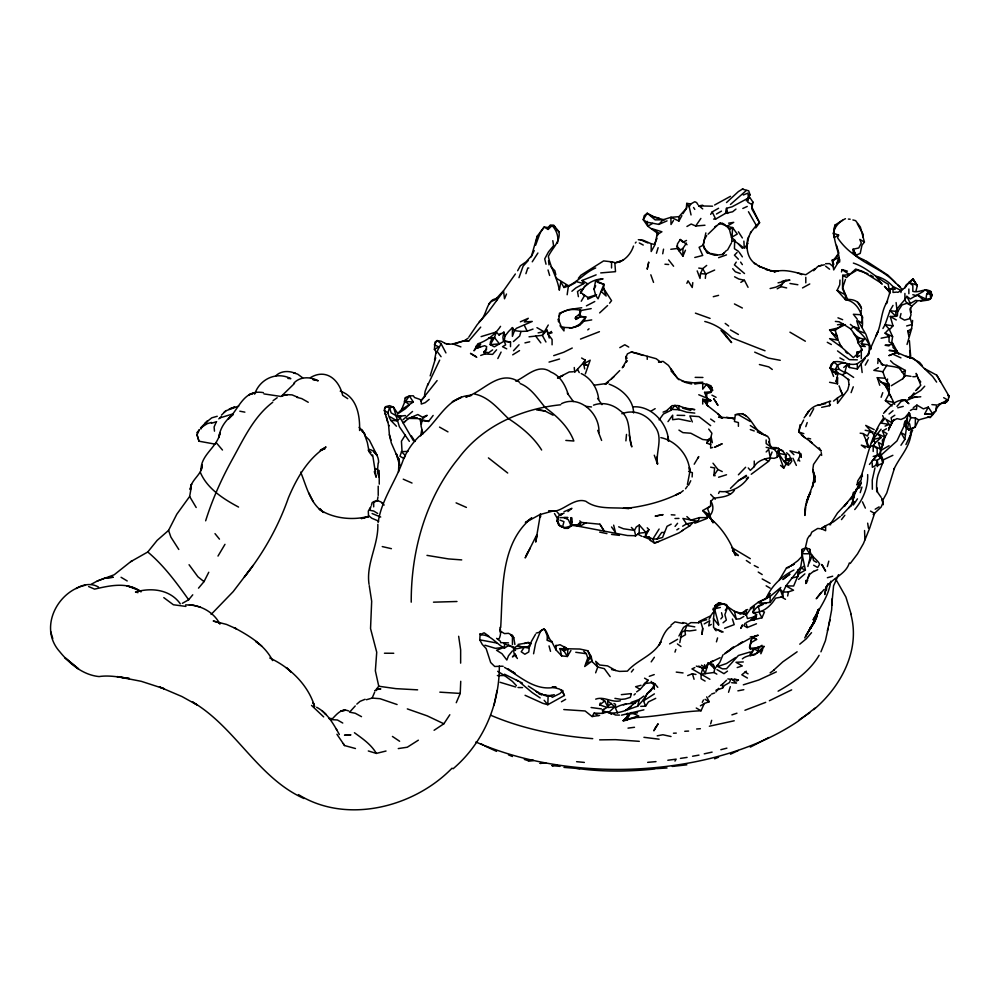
<?xml version="1.0" encoding="UTF-8"?>
<svg xmlns="http://www.w3.org/2000/svg" width="999" height="999" viewBox="0 0 999 999"><rect width="100%" height="100%" fill="white"/><g stroke="black" fill="none" stroke-linecap="round" stroke-linejoin="round"><path stroke-width="1.5" d="M373.688 506.868L373.688 502.335L377.647 500.586M460.639 663.136L460.651 649.912L458.666 636.288M468.831 337.075L477.172 324.7L488.648 311.438L496.578 300.637L496.578 298.301L503.896 290.259L515.372 273.988M517.644 270.729L520.367 265.809L526.061 261.85L531.543 255.869L537.175 236.226L544.155 227.048L548.114 229.445L548.114 227.56L550.087 225.374L553.921 225.462L558.953 231.718C560.751 241.758 552.022 248.189 548.364 256.418C550.561 267.844 557.517 278.296 559.328 290.222L560.776 281.905L563.973 287.487C576.348 284.103 583.94 272.727 595.691 267.969M581.755 307.742L569.018 309.553L559.49 313.199L558.591 321.84L558.266 319.081L561.226 326.536L563.973 327.435L563.973 330.919L560.014 325.749M611.55 267.969L611.55 261.825L603.621 260.914L580.906 275.212L578.371 278.321M627.397 713.261L627.397 718.343L629.632 714.472M659.115 419.867L663.373 414.036L671.016 410.277L671.016 406.705L672.04 405.644L678.059 405.557L686.862 408.741M651.598 228.571L661.9 231.78L658.353 233.841L647.764 226.211L643.244 219.668L644.255 215.659L647.227 213.237L655.157 219.867L663.086 219.768L670.891 217.307L678.945 221.041L678.945 216.671L686.613 208.067L686.862 203.396L690.833 203.921L694.792 201.736L696.628 202.585L698.039 204.795M678.945 636.013L683.528 627.422L690.833 622.627L698.763 622.777L698.763 621.665L710.651 615.859L713.099 612.449M702.722 404.046L702.722 399.238L710.851 400.587L704.045 401.236L702.722 399.238M712.724 447.44L710.651 448.076L710.651 438.361L711.9 433.241L708.691 429.071M715.946 690.284L722.552 688.086L722.552 684.128L726.51 680.282M762.899 434.403C752.534 429.383 749.799 409.228 735.339 414.722L734.44 421.491L738.398 422.565L738.398 426.323M766.158 439.972L766.158 443.568L772.764 448.201M747.677 609.527L746.328 609.939L746.328 614.885L747.464 618.568L753.084 617.232L756.88 614.847L752.871 612.524C756.48 605.744 762.949 602.759 770.117 602.422L770.117 596.428L780.818 587.462M805.793 282.842L805.793 277.322M821.653 407.33L829.582 405.669L829.582 401.423L830.669 401.099M843.743 367.445L846.952 364.722L849.412 367.495L857.329 368.968L857.329 363.686L862.587 360.015L868.406 354.22L867.219 355.856L878.046 331.293L876.123 335.789C881.867 324.85 880.481 311.775 887.512 301.174L886.413 303.571L889.909 292.407L889.647 288.661L895.104 289.398C890.858 283.192 884.39 278.571 877.159 276.498M869.23 353.908L869.23 344.917C865.334 336.288 857.517 330.169 850.374 324.388M893.019 305.407L889.959 310.677L885.089 324.675L889.048 328.958L885.089 333.104L889.048 336.601L889.048 341.783L893.019 344.455L893.019 347.527L896.977 351.173L896.977 352.422L904.907 355.906L912.836 357.954L916.795 361.276L932.654 376.486L936.625 382.105M893.019 289.86L893.019 292.445L896.977 292.083M908.865 293.706L908.865 289.036M398.514 472.028L399.088 458.628M506.718 348.838L502.497 346.703L505.656 344.88L504.233 341.134L504.97 336.126L508.479 331.606L512.437 327.597L512.4 336.363L514.497 330.619L516.396 328.309L532.255 321.441L524.325 321.99L528.296 318.281L520.367 321.803M510.501 346.665L510.526 342.07L504.233 341.134L510.526 342.07M500.337 629.22L500.549 631.181L504.507 633.616L508.479 633.304L512.437 635.439L513.773 637.737L514.91 644.517M540.471 514.21L540.447 517.057L540.359 514.048M579.832 520.841L580.881 522.377L579.832 525.674L571.903 525.012L627.459 535.539L635.701 535.726L634.415 530.407L636.326 526.935L639.298 525.024L639.185 533.166L635.327 536.026M862.274 326.673C863.948 315.422 857.604 301.448 845.441 299.663L837.125 290.384L839.759 284.74L839.972 280.032M832.092 605.019L832.217 598.826L831.655 609.852L828.72 625.274M830.743 581.193C829.083 595.304 820.004 607.679 813.111 619.842L817.694 612.412L815.534 616.67L817.369 611.625M837.512 383.828L837.612 377.535L836.138 381.368L837.512 383.828L829.582 382.305M379.258 484.128L379.158 470.504M411.226 602.172C410.989 550.811 425.736 498.026 458.753 457.992C482.667 425.924 521.628 408.716 560.626 404.782M685.451 250.225L682.904 256.206L677.334 248.489L677.422 243.956L680.381 239.423L687.025 244.743M724.225 604.358L734.44 611.313L738.398 613.099L742.369 612.737L746.328 614.885L750.299 609.278L754.257 606.443L752.871 612.524C762.786 613.324 770.753 606.031 775.561 598.164L782.866 596.815L783.079 592.12L785.976 585.889L793.643 586.013L798.713 573.926L805.419 570.067L801.947 553.758L802.11 549.413L805.793 547.689L809.739 549.263L809.902 558.478L807.891 566.47M900.948 292.545L900.986 290.584L904.432 288.049L906.405 284.603L909.053 283.092M802.11 549.413L802.11 558.553L800.723 566.908L785.976 585.889L793.518 590.222L788.448 591.87L783.079 592.12L780.132 589.235L770.117 602.422M378.221 495.454L378.209 486.188M900.948 445.267L904.832 439.423L906.243 429.458L905.456 425.324L906.393 422.502M907.367 419.655L907.417 417.944M500.686 627.609C502.947 590.684 499.862 543.743 531.755 517.894L525.374 522.539L539.897 514.585L552.559 511.138M554.245 694.692L548.114 696.166L547.814 704.707L542.857 703.346L525.074 695.304M653.608 687.974L653.783 683.491M456.256 702.709L460.227 693.431L460.739 681.306M595.691 280.731L603.121 284.028L597.926 282.455L595.691 280.731L603.071 278.846C593.768 279.096 584.989 284.041 580.694 292.407L587.824 297.515L587.762 299.2L595.691 295.417L598.064 298.851L604.045 283.991L603.621 288.399L606.131 296.029L601.223 291.521L603.621 288.399L611.55 300.662L609.577 303.197M508.479 644.954L515.084 648.026L508.479 645.591L504.507 648.051C496.241 644.13 490.934 634.402 480.719 634.889L480.132 633.865L479.782 639.847L482.217 644.355L486.138 648.576L490.671 662.512L494.705 666.483L500.549 666.258A35.502 20.504 60 0 1 503.159 666.296M832.192 600.387L833.566 585.876L838.536 574.675M540.409 514.285L535.689 542.07L537.137 535.277M748.938 195.267L747.764 202.173L751.835 204.533L751.972 209.178L759.565 222.715L755.756 227.947M761.088 649.313L760.863 653.758L762.674 649.675L761.088 649.313C757.304 655.943 747.652 654.145 742.369 658.865M853.371 496.603L853.608 492.157L852.684 496.216L855.931 490.546L850.698 499.637M570.941 521.653L571.166 517.632L571.903 517.957L570.916 524.388M499.325 666.071C499.525 705.157 482.929 743.343 453.059 768.793M867.681 474.6C868.156 487.524 862.911 499.737 854.732 509.552M686.713 203.546L686.388 208.491L682.904 213.711M500.549 326.348C495.167 334.465 487.025 340.771 477.784 343.843L474.001 350.811L476.198 348.151L476.361 345.766M579.907 309.727L579.507 315.609L581.118 310.464L591.196 308.616M750.961 641.945L752.085 636.488M897.352 315.996L897.676 311.613L902.022 304.97L906.967 303.246L910.339 303.496L915.708 300.399C920.991 301.798 925.549 298.689 930.668 298.614L932.092 295.517L930.981 291.583C925.099 287.4 919.155 293.256 912.836 291.371L912.836 285.439L908.865 282.442L904.907 287.937M864.922 539.897L864.56 530.531M724.425 252.784L722.552 254.47L714.622 255.294L706.693 252.447L703.259 245.142L705.856 232.904M610.164 676.623L604.32 668.668L597.752 667.07L592.17 661.65L587.762 650.736L579.832 649.038L560.014 648.626L561.638 655.881L567.345 656.48L570.928 650.511M911.113 281.219L913.074 279.021L917.257 285.764L915.983 291.084M374.625 468.469L377.572 469.368L378.846 476.66L377.572 469.368L378.184 462.974M533.578 653.771L535.564 643.468L540.184 632.005C546.878 623.014 547.165 639.335 552.085 641.533M625.898 440.871L626.51 434.415M877.771 363.499L878.221 358.653L882.766 365.184L881.118 363.948C887.624 366.77 894.617 365.634 900.948 368.956M706.693 265.434L702.722 268.656L700.499 273.589L700.037 278.434L697.19 270.916M805.718 507.117L804.907 515.434C803.77 501.723 812.474 490.459 814.809 477.485M927.484 417.195L930.356 417.457L933.016 414.41L928.271 407.093L923.413 408.866L916.907 405.107L916.483 409.44L912.836 409.091L910.351 410.477M705.331 278.384L705.756 274.051L702.722 268.656L698.763 268.069M715.159 475.686L713.873 475.574L714.622 467.969L710.651 467.182M602.784 710.501L602.484 713.386L594.093 713.124L592.095 716.545L585.127 710.976L563.786 709.565M907.03 344.48L911.612 328.821L912.062 324.488L909.989 317.432M930.356 417.457L928.695 417.095L918.705 419.892L915.209 427.023L908.865 429.945L905.231 425.836L908.016 414.697L909.689 413.736L908.865 412.362M692.782 282.617L692.245 287.5L688.011 280.794L686.862 283.341M702.722 628.383L702.06 634.315L702.722 628.383L700.686 621.378L706.693 619.705M892.02 405.994L885.376 400.636L889.048 393.818L889.272 384.578L885.089 378.246L882.866 371.728L887.037 364.985M377.834 524.388C378.521 544.992 365.909 563.723 369.043 584.353M912.05 325.399L912.611 320.492M728.608 223.164L733.728 222.352L726.797 226.361L729.432 229.42L731.455 237.4L734.69 240.11L731.705 241.833L732.629 227.572L726.797 226.361L723.463 223.701M595.691 295.417L594.043 289.273L595.641 280.669M679.819 642.582L681.793 632.292L684.852 630.519L689.66 630.956L695.978 630.032M813.486 483.004L812.512 486.75L814.447 475.661M571.166 517.632L572.027 521.715L571.166 525.936L565.809 527.422L562.487 527.222L559.028 524.637L557.03 521.203L557.442 518.006L559.665 514.71L563.973 513.249M721.753 632.105L713.586 627.659L713.498 618.556L714.535 608.803L716.233 605.107L714.622 605.981L718.581 602.909L723.151 603.833M862.974 237L863.298 234.528L857.329 223.751M887.162 381.843L887.549 379.008M904.907 373.788L905.369 370.454L893.443 363.599L890.509 360.714M671.178 524.163L667.045 526.311L662.562 537.499L657.105 538.923L652.797 539.16L648.688 536.95L645.279 536.675L645.878 532.442L648.938 529.632L647.227 527.797M825.811 587.125L824.749 594.517L825.723 590.496M567.157 294.742L568.456 285.739L556.93 278.659L556.043 277.185M689.809 471.978L689.447 467.582L689.809 471.978L687.437 484.403M920.766 301.111L928.695 300.012L930.668 298.614L930.206 293.768L930.981 291.583L928.695 291.458L926.685 294.056L925.961 299.051L917.282 294.905L910.289 298.951L906.867 296.341C903.883 302.035 898.251 305.682 895.766 311.913L896.016 316.346L890.246 316.483L893.019 325.824L889.46 329.757L892.606 336.626L891.82 341.658L898.825 354.395M861.962 322.265L862.686 317.27L860.639 313.886L861.3 310.165M557.38 243.319C559.028 236.975 556.518 230.182 552.085 225.549L550.087 225.374M805.706 583.528L806.118 580.706M750.499 642.969L756.58 639.46L751.997 637.524L750.299 644.243L750.299 648.938L754.257 648.9L758.229 646.927L764.035 646.44L762.187 649.138M834.34 229.27L835.014 225.075L842.532 220.267M748.788 236.551L746.328 248.339M713.611 219.068L715.659 219.056L725.499 213.374L726.31 208.329L732.03 206.818L748.451 197.989L750.012 194.643L748.713 190.809L742.369 189.148L738.398 191.571L726.51 202.547M928.271 407.093L924.624 414.148L933.016 414.41L935.576 411.313L936.625 404.995L931.905 404.62M420.704 435.851L421.69 429.982L423.002 433.803L421.004 425.799L422.077 420.591L419.692 419.093M778.646 451.935L779.445 449.35L782.479 450.561L785.976 455.307L785.976 459.065L790.034 460.039L787.799 463.324L783.815 461.026L779.045 454.345M377.26 501.023L377.984 496.853M705.094 681.068L701.111 678.771L701.048 674.163L714.01 672.489L714.622 668.955L713.211 664.497L708.316 662.749L705.381 667.507L702.722 667.931L696.315 666.121M708.241 406.443L705.918 403.209L706.43 400.237M859.59 355.681L857.204 357.068L857.704 354.195M662.724 253.783L663.548 249.151M91.309 584.24L97.19 581.068L114.173 574.775L130.757 561.625L147.765 551.997L157.143 540.372L168.556 530.407L176.798 514.223L189.635 496.503L191.009 488.761M536.426 240.372L537.175 236.226M561.638 655.881L556.043 649.937L552.085 642.257L547.377 640.371L548.139 636.201M445.042 343.319L441.083 341.208L437.112 340.584L435.052 342.058L434.403 349.4L436.138 351.848L434.553 360.077M494.006 705.431L497.052 690.434M787.662 596.003L788.448 591.87M828.109 628.508L825.424 640.684L820.928 651.823M862.137 473.226C868.006 454.458 871.815 434.028 883.665 417.957L882.666 415.596M857.005 484.965L857.791 480.844L862.062 474.163M853.371 263.087C866.695 267.295 876.198 277.859 888.236 284.216L889.709 293.281L889.647 288.661M496.266 331.993L499.038 334.965L503.896 332.155L502.909 337.312L503.496 341.546L494.33 346.84L490.234 344.63L490.447 342.008L492.032 339.011L494.505 337.587L496.266 331.993L481.118 336.613M750.749 198.801L752.934 202.11L751.935 207.268L759.565 222.715L756.268 225.387L750.299 233.054M575.274 326.885L579.832 324.051L585.801 316.92L581.018 316.471L579.832 313.898L575.861 316.895L575.861 319.38L579.832 316.658L585.801 316.92C583.816 324.275 576.46 327.46 569.467 328.122M430.182 375.874L435.701 357.804M817.856 609.939L816.395 617.157L812.836 624.263L815.047 620.966L805.793 635.951L815.047 620.966L809.764 628.259M378.146 522.514C381.406 499.338 396.478 480.382 403.696 458.504C407.542 450.237 412.525 442.769 419.118 436.451C437.387 423.851 446.253 395.854 471.64 395.304L465.759 397.003C483.504 391.958 499.25 368.431 519.567 382.28M872.189 462.849L872.352 467.332L876.148 465.134L877.159 460.402L881.118 457.505L883.466 460.914L878.271 474.363A50.937 29.408 60 0 0 876.585 487.112L876.747 491.783M805.581 546.828L807.467 538.761L809.627 535.427M837.087 262.899L838.573 257.954L832.242 260.102L833.703 269.917L837.512 263.474L837.087 262.899L839.697 261.888C838.91 249.438 831.118 237.475 835.014 225.075M202.273 465.109L201.099 470.517C200.262 454.695 217.595 447.365 220.042 432.754L218.831 437.599C219.905 428.072 225.762 419.817 233.354 414.26L228.321 419.093C239.46 408.204 243.744 389.048 263.424 392.644M713.211 664.497L714.372 668.406L708.316 662.749L705.107 673.751L702.722 668.381L698.763 666.071M713.636 612.762L714.535 608.803L718.581 605.307L723.401 603.683L726.51 604.645L727.434 605.931M723.001 654.795L719.904 662.162L714.622 668.955M909.552 357.742L910.439 353.796L909.402 340.659M836.138 381.368L837.974 373.276L835.826 373.976L830.381 367.969L833.553 376.411M817.981 610.451L816.395 617.157L812.836 624.263L815.122 619.392M886.538 428.771L882.442 430.994L887.025 433.641L884.914 437.2L881.805 448.139M600.299 702.971L599.65 704.894L607.092 707.454L602.247 710.252C614.048 716.97 626.361 709.74 637.674 706.243L639.298 699.45L643.831 696.066M404.233 402.085L405.394 397.577L409.365 395.929L413.324 395.779L414.51 397.502L419.443 399.225L421.253 400.512L421.253 404.058L425.224 402.647L429.183 399.4M813.536 482.767L814.834 477.41M900.986 313.524L900.012 317.545L904.52 320.142L909.802 318.619L911.013 314.735L910.064 309.603L911.85 306.056L916.795 301.735M603.471 709.377L602.484 713.386L607.579 711.9L611.663 714.11L607.579 711.575M924.5 368.569L936.762 375.212L949.05 396.203L948.076 400.212C945.953 404.62 941.133 402.147 937.949 404.682M518.981 277.672L523.126 266.121L528.296 260.489M827.397 630.619L830.032 619.942M190.322 488.998C191.059 479.433 201.91 474.912 202.185 465.184M580.694 292.407L580.481 293.269L584.552 286.463L587.762 283.866L582.117 280.482L596.141 274.85M706.693 398.751L706.73 393.581L704.57 392.382L706.855 398.089L710.651 400.237M658.353 233.841L657.542 232.48L654.832 245.017L651.186 251.523L651.186 243.731L643.256 240.284L638.336 239.698M817.831 612.1L818.556 609.402L816.208 618.768L807.517 632.941M560.014 526.023L562.474 527.222L563.973 521.628L560.014 520.129M849.125 384.615L847.676 390.022L837.512 403.384L837.512 397.927L842.844 394.393M903.908 425.075L904.969 421.103M805.856 505.731L809.577 494.205L806.53 501.598L809.577 494.205M827.347 566.558L828.795 561.151M215.409 444.193L198.988 441.208L197.04 434.84L199.488 429.57L196.766 432.892M874.974 467.882L872.252 480.032L872.339 489.235M371.428 505.219L372.152 502.584C376.136 499.537 381.68 500.836 384.116 505.069M854.058 496.203L851.648 504.757L841.483 515.534M639.298 353.821L631.368 351.985L627.397 353.858L625.686 357.979L626.348 360.951L622.29 367.769L624.2 365.821M857.329 363.686C849.15 366.558 841.57 359.827 833.553 362.025L830.981 364.66L830.144 368.107L835.314 369.692L838.96 369.268L844.717 372.59L846.952 364.722M547.814 228.634L548.114 227.56L544.155 227.048L540.184 232.779L535.651 245.167M533.016 329.083L527.185 331.168L520.991 331.443L519.692 336.001L513.424 341.533M716.445 641.845L717.569 637.924M841.483 271.94L842.145 269.63L847.402 271.166M757.03 652.934L759.377 647.002L754.257 649.05L752.235 651.123L750.299 655.619L754.72 654.795L757.904 652.06M585.339 373.901L590.172 360.177L584.527 363.424L583.791 362.949L585.352 360.177L581.618 358.017M710.651 723.863L711.675 720.316M852.734 500.811L856.268 489.123M701.048 674.163L702.722 668.381L705.881 667.794M910.351 433.366L911.513 429.47M366.408 699.737L372.14 698.076L374.65 692.207M656.443 253.247L658.129 247.69M585.352 360.177L582.904 363.336L583.791 364.46L587.762 365.534L583.453 364.048L583.791 362.949M909.889 358.341L910.688 355.744L909.639 350.562M692.132 476.96L692.369 472.689L688.586 471.428M860.226 492.644L861.95 487.062M396.466 426.236L390.771 420.367L389.048 416.783L387.899 412.874L389.548 407.58L393.506 407.167L397.465 413.099M815.646 617.969L818.855 609.427L816.495 616.083M759.964 266.721L758.229 265.896L769.53 270.354L759.964 266.721L754.257 263.074L756.018 264.423C747.052 258.379 746.078 248.177 747.689 238.749L751.285 231.668M728.546 692.27L730.306 686.675M800.137 424.662L798.788 431.993L804.894 437.612M205.657 520.804C212.4 499.238 221.691 478.496 232.655 458.766C243.781 438.661 253.908 416.483 272.715 402.297M370.966 506.481L369.717 510.264L373.688 511.026L377.647 513.436M563.973 528.309L567.932 528.359L570.716 525.674L572.027 521.715M674.974 652.122L675.848 649.45M730.481 679.782L729.582 682.517L724.287 685.564L722.552 688.086M861.3 482.005L859.789 486.575L857.329 488.536L859.977 487.637M808.004 577.722L809.402 573.488M525.911 273.676L527.797 268.007L528.796 268.019M559.14 316.446L560.014 313.823C565.821 309.128 574.1 308.641 581.118 310.464M631.368 694.118L630.269 697.389L625.112 698.988L621.103 699.362L614.922 698.363M738.398 251.286L734.44 248.726L734.69 240.11M817.482 613.461L818.855 609.427M387.724 422.127L384.315 410.364L385.577 406.693L389.548 405.631L393.506 407.167L399.388 426.76L409.365 441.371M805.793 426.635L807.204 422.552M818.943 609.477L816.458 615.671M712.836 609.777L713.436 608.079M881.118 397.265L882.741 392.669M849.337 562.937C846.078 574.025 833.241 577.684 826.822 586.563L826.373 590.009L826.136 587.1M706.281 668.493L707.704 664.51M633.516 246.079C630.856 254.158 624.363 261.688 615.509 262.762L611.55 261.825M743.805 616.445L739.909 618.781L736.263 619.143L727.597 607.092L724.874 614.672L726.335 620.092L723.064 622.789M501.098 352.085L497.839 358.541M811.076 627.822L815.958 616.907M595.641 672.814L597.752 667.07L595.691 661.301L599.65 664.997L607.579 665.896L615.646 670.479M710.651 387.5L710.651 385.726L707.155 384.178M851.098 392.632L853.258 386.8M710.651 444.505L706.693 443.144L707.866 440.059L711.226 437.425L712.374 442.669M750.861 643.418L749.437 647.165L750.299 648.938M798.713 573.926L800.961 568.056L804.357 566.096M879.657 453.958L881.118 450.137M428.022 383.778L425.137 391.271L424.525 395.492L425.287 395.941L420.754 400.949M682.654 526.211L686.55 523.888L698.064 521.378L699.512 517.632L707.417 517.619C713.224 514.06 714.585 506.368 710.651 500.949L710.651 505.981L707.529 508.528L710.077 515.247L706.693 515.247L702.722 510.564L710.651 505.981M785.976 455.307L785.214 457.255L785.976 459.065L791.395 458.404M888.473 430.557L890.796 424.637L894.18 419.455M772.077 451.985L770.117 456.955L768.693 449.363L766.158 451.948M813.198 624.475L815.396 618.881M935.576 411.313C937.012 405.394 942.581 401.935 948.076 400.212L943.668 397.677M496.578 298.301L492.619 299.837C485.576 305.507 486.513 316.183 479.195 321.765M797.864 460.864L800.911 453.646L789.972 450.811L793.905 454.657M690.746 480.744L688.548 485.214M836.937 256.88L837.986 254.258L832.604 261.401M439.672 360.09L427.647 385.339M529.92 644.018L528.296 648.026L517.357 645.928L513.474 648.264L513.998 653.146L517.382 658.541M905.943 444.555L911.038 433.766C909.602 447.752 899.287 457.367 893.793 469.58L894.392 468.344L886.775 492.994L882.704 500.374M833.241 233.217L838.611 235.052L837.512 237.725C844.192 247.602 853.371 255.694 864.535 260.127M809.277 562.699L812.312 555.294L813.561 560.589L816.495 562.287M401.598 409.54L404.071 403.534L409.365 395.929L413.324 402.023L401.598 409.54L398.589 412.562M856.543 489.273L855.007 492.969L858.978 486.101L857.329 487.574L860.314 484.59M506.505 294.031L504.507 298.788L503.558 291.159L496.578 300.637M777.21 288.811L780.981 286.626L782.017 284.178L785.976 280.332L789.947 280.12L778.046 282.842M909.527 437.475L912.636 430.107M810.226 535.789L811.787 532.105L817.694 528.459L821.653 528.871L825.624 530.706L825.624 525.799L833.553 521.79L840.309 516.52M657.055 238.299L654.42 244.405L651.186 243.731M750.786 620.479L761.962 617.782L764.46 612.025L762.187 611.301M881.842 498.476L883.191 502.272L881.118 507.08L873.188 514.547M914.048 392.907L910.813 397.015M534.215 250.574L531.181 256.893M557.03 521.203L558.229 518.469M851.036 505.931L853.208 501.086M807.155 579.782L809.764 574.325L813.723 571.178M671.016 410.277L674.974 405.219L678.945 409.74L686.862 412.212L694.792 413.099M634.565 717.607C656.805 716.758 678.746 711.7 701.023 710.764L704.283 703.496L709.178 701.748L706.693 696.865M751.835 204.533L752.934 202.11M807.741 580.119L806.305 583.279L806.093 580.357M664.572 219.942L655.069 217.42L647.227 213.237L643.244 219.668L646.865 222.153L647.227 221.366M530.232 548.076L525.174 557.917L536.688 535.014M742.407 624.8L740.721 628.396L742.369 625.836M594.043 289.273L595.691 285.776M825.624 588.623L827.996 583.578M654.17 685.239L650.786 690.921L647.227 693.518L643.256 699.987L643.856 700.649L647.227 693.518L653.034 687.637M864.422 242.058L861.95 245.217L860.239 253.371L855.743 255.357L853.071 249.238L858.765 247.952L861.3 243.082L859.802 239.385L864.422 242.058L860.364 227.06L855.606 220.654L852.884 219.942M754.257 619.892L756.443 616.645L754.257 619.892L751.485 619.517M903.945 426.211L896.977 440.934L881.118 455.107M476.198 348.151L484.69 345.704L486.713 346.665L484.69 353.983L480.719 355.457M830.918 523.301L837.512 512.999L847.452 502.335L844.217 506.468L854.794 492.844L852.06 497.377M779.108 580.382L786.525 567.869L793.818 564.31M581.243 301.236L584.527 295.604M718.581 493.419L719.555 491.458C730.906 493.056 742.357 486.638 748.501 477.26L746.328 478.933M809.764 416.096L813.723 408.728M702.297 702.347L703.483 699.987M745.129 623.176L743.893 625.661L747.165 627.547L756.468 623.763M866.608 441.358L868.518 437.5M810.838 491.883L807.879 497.802L809.977 493.868M384.428 408.966L385.577 406.693L389.548 407.58L391.133 412.837L400.374 418.169L413.324 440.596M198.514 588.149L204.021 581.618L208.766 572.252M682.904 256.206L682.904 248.426L686.45 243.069M526.386 555.019L528.196 551.485M645.279 536.675L648.938 529.632M803.658 420.017L800.236 426.573L798.788 431.993L803.833 433.653M949.05 396.203L948.513 397.227L948.825 395.716L947.701 395.417M888.798 428.434L890.796 424.637L889.622 425.974M766.533 597.527C771.89 585.339 782.254 576.086 793.905 570.017M891.757 288.886L893.019 286.538L901.185 290.472M727.547 250.012L731.355 243.057M678.945 221.041L681.892 215.659M905.718 425.174L907.229 422.415L906.243 420.304L908.366 423.651L907.604 428.671L910.589 428.933L915.209 427.023L915.434 417.994L910.813 417.657L908.016 414.697M691.046 214.96L689.21 206.855L690.833 203.921M865.259 365.147L868.156 359.89M780.556 465.397L783.74 468.144L785.976 464.16L789.947 463.898L791.82 461.063L789.947 456.755M813.723 622.252L804.707 637.874M845.441 279.495L842.681 287.625L845.604 295.092L842.519 288.923L842.719 275.299L849.45 274.613L856.18 270.679M537.912 253.009L532.255 261.8M882.929 328.484L885.089 324.675L893.019 325.824M753.733 649.65L750.299 655.619L750.299 651.922L738.398 655.494L726.51 668.718L722.552 668.88L717.644 666.52L717.294 665.234L718.581 664.647M535.476 634.365L531.505 641.233L529.358 647.052L528.771 651.972L524.85 654.233L521.191 651.76L524.325 647.215L529.62 646.278M452.072 768.144C414.223 807.192 346.828 824.674 298.451 794.605M747.065 199.663L750.012 194.643M751.248 474.263L768.543 461.363L770.716 458.042L774.088 458.329L777.284 457.255L779.47 453.933L778.446 448.301M874.55 434.016L877.884 428.359M888.798 428.559L892.169 422.877L891.133 417.694L894.817 415.247M217.994 556.068L224.975 544.33M837.512 263.474L839.684 259.815M694.205 464.21L698.763 456.593L697.639 458.341M882.442 430.994L884.914 437.2L882.342 440.084L882.779 444.917L880.356 448.976L880.569 453.434L883.466 460.914M945.017 403.022L947.015 399.712M674.974 761.076L676.148 759.14L667.819 760.264M631.368 712.462L623.201 720.766L635.327 717.632M860.439 346.041L865.259 346.541L861.3 343.693L864.123 339.335L858.865 337.799L857.005 338.861L858.066 342.832L862.212 349.588L861.3 351.074L861.3 358.579M709.015 619.255L710.651 616.62M673.476 220.517L671.016 224.5L670.891 217.307L678.945 216.671M706.693 235.652L704.445 239.261L703.234 244.543L704.208 248.564L709.877 253.546M254.67 394.143C259.703 379.033 276.523 371.153 290.821 378.646L287.887 378.434M710.651 214.373L712.2 211.9L718.581 208.267M777.284 457.255L776.835 452.422L778.945 449.051L778.046 448.027L774.088 449.175L766.158 447.327M805.793 415.771C808.778 409.865 813.96 405.144 820.828 404.57M405.394 434.927L401.436 441.208L401.985 450.512L399.975 456.256L403.983 458.516L405.394 455.519L401.436 451.71L408.042 451.361M686.937 226.486L691.196 224.026L695.691 226.011L700.886 218.431M736.213 262.125L734.44 264.885L744.517 273.539M820.329 454.632L813.523 464.435L812.786 469.68L814.872 482.205L814.797 479.545M659.115 529.033L652.797 539.16L654.233 542.907L659.115 541.358M819.08 655.332C809.702 671.353 793.993 682.305 778.096 691.183M548.264 325.025L542.32 335.327L545.941 341.995M434.09 730.281L443.868 723.776L449.825 714.76M807.517 413.211L808.753 411.338L804.12 417.819M494.505 337.587L490.234 344.63L499.463 343.881L494.505 337.587L488.648 337.974L492.032 339.011M853.371 504.982L857.479 498.813M640.746 706.343L645.554 706.206L648.438 701.897L655.719 698.351M932.654 413.998L934.24 411.613M713.873 475.574L717.931 469.505L712.999 463.211M253.022 565.484L244.38 577.022C263.336 553.259 278.384 526.573 288.399 497.877C296.653 478.309 307.717 458.741 326.024 446.978L320.242 450.437L324.925 448.813L320.854 449.712M218.793 418.868L221.291 416.633M813.636 270.729L817.694 266.571L821.653 265.309M215.959 422.689L214.111 426.948L214.473 431.156M200.612 427.872L200.986 428.746L200.612 427.872L207.58 420.854L201.736 427.684M651.186 661.875L654.407 657.255M902.859 378.696L905.144 375.437L902.859 378.696L891.295 385.751M821.116 592.419L816.233 598.763L824.013 589.522M873.188 451.486L873.188 445.566L875.361 442.707L872.964 439.51L881.118 429.233M657.105 538.923L661.713 532.43L664.41 532.455M221.466 415.109L225.961 410.751L238.686 406.118M725.274 610.327L727.597 607.092M434.403 349.4L438.823 346.853L434.34 344.855L437.112 340.584L441.083 343.718L437.112 351.386L441.083 356.705M706.318 404.071L707.879 401.923M857.329 368.968L865.259 358.229M250.462 568.931L233.192 591.608L211.101 614.46M667.994 421.628L672.677 415.172L672.589 419.692L678.633 418.956L690.297 421.378M908.865 412.962L904.907 417.694L900.948 419.48L896.977 418.643L893.019 420.791M560.889 515.422L562.2 513.648L559.877 514.997L557.08 512.025M877.159 466.62L878.221 465.172L882.766 463.224L881.118 457.505L877.621 455.132L873.188 456.468M715.946 691.92L718.581 688.373M370.267 507.604L368.306 511.151L368.494 515.621L371.853 518.256L378.708 521.166M747.939 243.469L745.541 246.666L746.715 247.34M766.92 597.752L770.117 593.506L764.897 599.637M422.077 420.591L428.583 421.428L433.154 415.447M869.43 464.435L877.159 455.157L881.118 457.505M421.253 400.512L437.112 380.582M841.483 519.605L844.854 515.259M829.582 405.669L830.456 404.545M636.6 691.882L640.159 689.36L648.139 680.232L644.567 678.171M631.368 672.015L633.516 669.305M626.261 362.225L627.397 360.814M369.255 585.664L371.678 601.248L370.542 628.571L376.723 652.247L375.362 670.841L378.758 686.238L376.036 689.61L380.831 688.923L376.648 689.485M675.062 526.411L677.584 523.289M563.973 287.487L566.046 284.94M645.079 683.041L643.256 685.264L648.139 680.232M871.428 442.944L873.975 439.835M182.355 603.321L188.661 599.775L192.757 594.817M706.693 443.144L710.651 438.361L707.866 440.059L702.722 439.51L690.833 433.241L682.904 432.629L678.945 430.094M885.089 418.181L881.118 423.089L889.048 424.425L886.001 419.305L892.169 422.877M720.841 618.893L722.552 616.833L721.54 612.749M896.977 406.368L900.948 401.586L904.907 400.062L908.865 403.683L904.907 400.387C896.465 398.976 890.196 405.981 885.089 411.638M635.327 243.019L636.101 242.108M480.719 327.123L468.831 340.959C460.489 339.623 453.159 346.491 444.755 343.419M811.525 632.667L806.28 638.786L799.762 644.18M619.705 370.579L611.55 378.796M515.122 653.796L512.437 656.917L515.047 655.344M711.001 501.373L713.623 498.314C720.953 497.052 729.707 497.052 734.44 490.322M871.74 461.426L877.159 455.157M619.48 262.387L620.354 261.363L617.17 262.188M745.629 467.257L738.398 474.8M496.578 349.812L492.619 354.383L484.69 353.983L483.816 351.91L486.713 349.001M682.217 530.544L689.859 525.799L692.669 522.839M883.578 413.336L886.25 410.302M916.795 389.747L920.766 385.239L916.158 373.376L918.031 378.296L920.766 381.955M574.263 367.507L574.675 372.327L582.904 363.336L583.453 364.048M548.114 229.445L552.085 225.549L553.921 225.462L555.219 227.76M710.651 385.726L712.624 390.172L710.651 392.52L706.73 393.581M875.361 442.707L881.118 437.587L877.159 433.554L884.914 437.2M637.674 706.243L643.256 699.987L645.554 706.206M850.249 563.461L857.504 553.921L863.423 543.606L869.567 528.446L874.575 513.424L870.516 511.076M862.212 349.588L853.371 357.642L841.483 347.09L829.582 338.624L837.512 340.122L829.582 329.92L838.573 327.847L845.441 324.6M708.091 234.203L716.982 225.599M355.232 705.968L349.575 712.162L355.232 713.261L361.501 716.658M646.865 222.153L658.828 224.4L663.086 219.768M512.437 650.886L508.479 655.794L506.855 660.039L501.985 653.708L496.578 650.287L504.033 647.389L495.417 648.339L484.965 645.217M513.511 350.736L519.043 344.78M924.724 386.226L920.766 390.447L908.865 397.852L920.766 396.765M746.328 475.337L738.448 480.606L730.481 488.361M856.692 320.729L859.14 328.484L857.329 330.382L865.259 333.304L858.041 320.779L862.324 323.239M802.547 555.756L797.851 560.676L790.921 565.834L794.068 564.21M607.579 305.557L599.65 312.899M758.366 652.322L764.035 646.44M773.576 670.254L782.804 661.85L797.115 651.81M848.863 507.729L854.545 501.86M722.552 254.47L726.51 250.412M737.062 252.472L734.44 255.157L738.398 259.24M488.648 304.133L491.383 301.348L494.892 299.937M885.089 378.246L877.309 377.672L881.118 382.155L889.272 384.578L886.388 387.487L894.692 404.333M746.328 200.924L748.95 198.289M881.705 283.404L862.761 271.453L855.656 269.043L846.54 277.51L842.719 275.299M562.986 690.584L560.014 693.506L552.085 697.389M629.432 715.209L623.201 720.766L627.397 720.042M403.034 419.705L412.537 411.463M499.038 334.965L500.549 333.504M605.232 383.853L613.973 376.698M915.584 390.621L918.556 387.749M708.691 696.89L710.651 695.017M204.745 423.464L211.763 417.832L217.245 416.271M332.505 718.631C336.775 714.26 341.72 707.804 348.726 710.976M634.015 694.967L635.327 693.731M631.368 706.518L625.536 710.539L639.298 699.45L631.106 702.447M605.469 384.39L608.254 381.768M746.328 622.502L750.299 620.554L756.243 615.709M579.832 525.674L575.861 525.237L577.834 525.199L580.881 522.377L599.912 524.213L604.333 531.356L599.912 524.213M275.687 375.949C280.669 370.766 289.061 370.467 295.342 373.414L293.544 372.777L297.702 374.163L302.647 377.834M608.703 712.399L614.847 706.793L607.579 700.774L608.191 707.529L614.847 706.793L617.582 712.949M549.263 338.012L547.065 330.132L542.32 335.327L529.033 336.813M746.328 671.191L741.807 674.8L747.452 678.059M813.723 709.627C840.833 686.788 860.701 650.187 850.823 614.148M667.045 410.277L671.016 406.705M683.254 490.621L679.882 493.256M944.554 403.059L945.516 402.21M798.588 579.408L804.869 573.888M671.016 625.074L674.974 621.865L682.904 623.438M750.299 608.166L758.503 602.047L767.319 597.989M587.762 329.87L589.048 328.771M356.83 704.095L360.09 701.335L365.085 699.288M571.903 291.258L575.861 287.924L583.791 283.554L582.117 280.482M889.048 414.011L893.019 410.701M815.172 708.004L798.263 721.141A240.684 138.961 0 0 1 766.133 739.21C725.149 757.891 680.269 766.87 635.439 769.03A243.731 140.709 0 0 1 603.234 769.193C559.665 767.594 516.021 759.315 475.886 742.007M294.505 383.441L281.106 396.478L263.948 393.906M567.932 511.55L571.903 508.329L563.973 511.725M224.113 412.25L225.961 410.751M735.963 209.091L732.654 211.763L725.499 213.374M872.115 445.754L869.23 447.24L863.136 433.578L860.151 433.179M833.553 401.086L837.512 397.927M726.797 652.409L733.478 647.102L726.56 652.272M599.65 704.894L604.695 700.936L607.579 706.368L611.55 703.396M829.582 329.92L835.201 330.469L843.081 324.013L850.599 328.833L855.381 335.227L858.865 337.799L858.066 342.832L864.123 339.335M390.771 420.367L396.953 420.766L400.374 418.169M293.956 383.004C300.374 376.273 310.514 376.685 318.244 380.794L312.787 379.445L314.747 379.72M567.932 528.359L571.166 525.936L568.369 519.742L563.973 517.557L567.932 517.582L560.014 517.632M754.257 461.063L754.257 466.633L750.299 470.342L748.276 467.969M403.221 422.939L408.741 418.431L417.844 414.523L422.427 417.17L427.16 415.322L421.253 419.617L417.682 418.556L406.718 418.381M746.328 190.484L730.481 204.433M476.76 347.153L480.719 344.193M698.763 622.777L700.686 621.378M916.795 375.562L915.234 376.685L912.836 376.698M202.447 426.685L207.342 423.638L211.501 422.452M492.619 349.887L488.648 352.722L483.816 351.91M727.497 671.128L723.963 673.663L716.97 669.617M468.019 338.211L464.473 340.746L454.17 343.943M273.114 400.624L277.185 397.727M770.117 672.864L774.088 670.054M809.764 712.762L799.188 719.804M575.399 282.705L568.543 286.388M551.46 331.443L547.889 333.966L552.085 339.485L552.085 344.817M742.369 612.737L746.328 609.939M913.323 407.617L916.907 405.107M643.856 700.649L654.395 693.88M403.421 422.689L405.394 421.303M738.398 644.542L742.369 641.857M581.156 289.086L577.484 291.546L578.396 296.653M720.566 685.451L722.552 684.128M397.465 414.011L405.394 408.753L409.365 404.895L405.394 401.473L413.324 402.023M560.039 376.985L562.849 375.487L557.504 378.047L569.268 371.953L573.251 371.765M685.526 488.811L687.449 486.088M676.835 529.87L678.821 528.571M730.481 196.328L714.622 204.995M714.622 226.973L720.616 223.114L718.581 223.913L722.552 223.127M682.904 530.394L678.945 532.917L655.856 542.782L654.233 542.907L650.486 540.496L648.688 536.95L650.486 540.496M418.356 740.184L407.28 747.227L398.276 748.576M815.134 268.544L805.793 274.737C795.566 272.802 784.59 268.369 774.088 271.928L778.046 270.866L770.117 271.029L774.088 271.079L766.158 269.693M512.699 354.845L519.555 350.587M720.104 657.704L710.651 662.275L712.936 660.863M710.651 662.275L713.298 660.651M670.953 626.273C664.435 630.294 662.162 638.673 658.99 645.304L660.926 641.845C653.533 655.606 637.325 659.79 627.397 671.153L619.48 671.403L611.55 669.555M762.037 645.292L758.179 647.639L751.285 648.239M130.757 561.625L132.068 560.839M651.186 411.026L655.157 408.641M700.411 705.831L704.283 703.496M678.945 250.799L682.904 248.426M845.441 218.694C839.41 221.566 834.452 226.673 833.391 233.479L834.227 237.575L838.611 235.052M908.903 336.401L907.716 331.144L911.612 328.821M875.199 509.203L879.095 506.88M586.413 305.856L594.767 301.523M881.118 450.287L889.048 445.729M605.556 384.041L608.179 382.517M652.647 223.401L647.764 226.211L647.402 223.339M716.445 214.023L721.465 211.126M729.432 229.42L732.629 227.572L737.262 234.053L731.455 237.4M619.805 347.64L624.8 344.755L628.733 347.065M740.833 282.342L744.417 280.269L748.051 287.325M691.62 383.991L686.063 382.629L677.584 378.371L668.406 365.359L663.086 361.376L658.466 361.938L661.201 362.2M897.876 292.382L900.986 290.584M850.599 328.833L854.02 326.86L859.14 328.484M923.738 291.184L917.282 294.905L923.925 300.224M580.007 526.248L586.313 522.614M838.96 369.268L837.512 364.997L833.553 362.025L830.144 368.107L832.504 371.328L842.282 374.837L846.303 372.515L853.658 377.422M878.421 367.694L873.825 370.354L882.866 371.728M899.924 369.018L902.259 372.24L905.369 370.454M504.507 667.394C520.554 676.66 535.402 691.87 556.043 687L552.085 687.1L559.627 689.085L562.712 691.882L564.435 695.466L547.814 704.707L544.155 700.287M561.426 701.773L565.646 699.337M669.63 643.88L677.622 639.273M680.444 637.637L685.464 634.74L684.852 630.519L686.862 625.524L694.792 626.86M704.233 623.9L709.727 620.729L708.716 625.898L711.3 624.4M725.249 652.971L727.709 651.548M740.009 614.26L746.228 610.988M578.371 523.813L580.881 522.377M736.713 681.018L738.398 680.082L734.44 678.995M768.793 737.549L750.299 747.127M791.658 689.859L769.38 700.736M540.184 631.068L544.155 628.883L544.892 629.782L547.14 635.651L547.377 640.371M802.534 287.924L809.764 283.953M735.664 657.529L726.51 663.523L718.581 666.271M680.157 492.732L676.061 494.942L678.945 493.419C662.886 501.548 645.192 506.043 627.397 508.229L631.368 507.804L623.438 508.254M738.448 480.606L746.728 476.236M760.039 602.934L758.229 602.372L770.117 596.428M703.259 245.142L699.1 247.315L702.722 255.457L694.792 257.492M714.66 270.042L705.756 274.051L700.499 273.589M762.911 604.595L757.854 606.68M515.809 381.168C526.635 376.373 538.374 362.949 550.924 372.065C560.227 375.749 565.247 385.102 568.131 394.143M738.398 750.474L730.481 754.208M572.252 348.027L563.711 352.26L553.708 355.644M884.152 459.44L892.869 455.319M724.175 654.208L734.44 646.99L750.049 638.361M76.174 588.536C82.855 584.365 91.483 582.817 98.514 587.075M686.513 240.459L682.904 242.183L679.932 239.585M563.973 650.973L567.932 649.113L567.345 656.48L563.973 650.973L560.014 648.626L563.96 649.962M581.018 316.471L575.861 319.38L575.374 317.794M694.792 667.594L691.97 668.918L709.914 679.283M776.348 671.865L758.74 680.007L743.318 684.827M742.806 208.466L747.24 206.443M813.723 571.515L817.694 569.692M480.894 634.253L484.128 632.792L488.786 636.113M592.17 661.65L591.196 656.518L586.538 662.986L590.996 661.813L584.715 666.508L587.762 658.066L591.196 656.518L587.762 650.736M896.977 352.422L889.048 355.569L896.977 352.422L893.019 350.699L889.048 350.412L896.977 351.173M219.892 417.894L232.829 413.948M310.464 377.61C326.099 368.194 339.148 379.732 342.632 395.317L347.727 398.663M413.561 416.633L411.613 417.482L417.295 417.957M658.828 224.4L667.045 220.879M885.089 426.111L889.048 424.425M743.293 195.017L747.914 193.107L748.451 197.989M765.721 702.347L744.929 710.264M714.622 758.815L718.581 757.205M476.76 348.339L480.719 346.753L478.621 345.067M663.086 412.137L667.045 410.564M770.479 457.904C764.223 458.429 756.655 461.488 754.257 466.633M405.207 398.077L406.418 397.602M687.674 675.599L692.407 673.751L695.941 674.475M97.19 581.068L104.957 578.084L113.262 577.235L106.194 577.946M599.425 331.68L580.494 339.061M714.622 605.981L721.328 603.471L718.581 602.909M908.865 397.852L910.938 397.09M754.257 636.7L758.229 635.239L754.257 636.076M375.674 471.166L374.3 471.665L376.161 477.26L372.664 454.945M718.581 257.692L726.51 254.87M694.792 523.226L706.693 518.606L707.417 517.619L706.693 515.247M649.288 676.323L654.22 674.587M561.426 403.696C579.695 394.58 600.199 413.873 598.888 432.667M711.65 694.018L714.622 692.994M615.509 262.762L623.438 260.09M724.612 628.259L734.203 624.637L732.404 619.018M821.653 404.071L829.582 401.423M731.917 714.872L736.95 713.199M670.804 249.288L677.334 248.489M579.832 325.199L571.903 327.784L563.973 327.435M737.2 667.569L742.294 665.933L736.001 662.3L743.306 661.937M587.824 297.515L596.59 294.73M211.476 423.276L216.646 421.628M718.581 477.247L726.51 474.762M857.204 357.068L856.955 352.185L861.3 351.074L861.3 349.113M710.014 400.836L710.851 400.587M368.943 516.246C352.947 520.604 333.404 518.731 319.268 509.365M549.038 362.1L559.54 359.003M524.325 643.518L528.296 642.332L530.931 643.581M782.017 284.178L775.973 287.125L770.117 288.536M552.085 332.754L547.889 333.966L547.065 330.132M827.372 577.722L832.691 576.223M536.226 633.104L540.184 632.005M861.3 483.553L857.329 484.652L861.3 479.745L861.3 476.386M398.788 416.321L405.394 415.559M906.642 325.949L912.062 324.488M641.033 685.289L635.601 686.725L640.159 689.36M556.043 645.741L560.014 644.717L566.72 648.363L563.973 646.578L563.973 650.149M897.764 407.792L903.258 406.393M713.274 296.703L718.581 295.354M593.506 405.157C602.672 401.76 612.749 404.233 619.992 410.589C632.18 418.931 627.384 434.94 631.805 446.903L629.233 434.977M720.853 749.687L726.897 748.151M595.691 699.15C603.958 696.028 611.788 702.896 620.354 700.811M594.455 385.164L604.919 383.728M782.017 281.306L785.976 280.332M368.306 750.961L376.348 753.408L386.026 751.023M623.326 704.819L626.111 704.133M872.964 439.51L881.118 437.587M791.47 578.121L797.864 576.623L797.839 569.867M524.95 342.894L529.745 341.808M720.354 607.479L714.535 608.803L718.818 624.912M538.111 332.904L543.843 331.631L536.95 327.647M817.694 405.369L825.624 403.608M704.245 753.833L712.112 752.11M734.215 720.779L709.365 726.223M818.668 265.996L824.475 264.772M282.267 395.716L287.275 394.655L292.07 394.88L298.014 397.365M643.893 709.827L621.453 715.184M524.325 647.215L516.396 648.826L513.474 648.264L515.509 650.474M881.118 338.211L889.048 336.601M282.093 395.704L287.275 394.655L285.726 394.967M570.716 525.674L577.834 525.199M737.874 690.846L743.818 689.697M631.368 713.848L637.549 712.762M657.217 735.838L662.874 734.752L671.016 736.525M497.952 639.348L498.651 639.223C500.274 638.111 501.411 629.695 500.074 631.917L500.024 627.36M865.259 447.989L861.3 445.142L867.856 447.04L869.942 446.665M881.118 382.155L885.089 385.314L889.272 384.578M692.569 756.243L698.975 755.119M583.791 321.203L591.72 319.892M518.044 644.43L526.398 643.031M686.862 764.822L672.327 766.433M834.677 259.703L832.242 260.102L833.828 264.448M592.095 716.545L599.65 715.384M790.034 460.039L783.815 461.026L785.976 464.16L788.723 465.259M552.085 765.621L556.855 764.859L552.085 765.621L560.014 766.37M621.84 413.736C634.802 408.816 648.039 414.91 654.857 426.436C663.698 437.887 655.519 451.498 657.529 464.06L654.283 455.219M897.676 311.613L889.959 310.677L896.016 316.346M904.907 400.387C909.377 400.736 912.312 396.441 916.795 397.053M631.043 693.631L621.341 694.655M680.431 758.391L687.087 757.404M786.525 567.869L789.06 567.507M837.512 324.787L843.081 324.013L839.048 321.765L835.364 321.416M600.724 272.914L615.509 271.666L614.897 263.499M857.329 359.84L849.412 359.665L837.512 350.911M873.188 431.93L869.142 432.467L867.419 436.051L863.136 433.578M548.114 696.166L552.085 695.641L544.155 695.292L547.839 695.891L540.184 693.868L542.382 694.467L536.226 691.52L538.024 692.407L528.296 686.076M628.021 728.134L634.49 727.284M645.766 683.441L651.186 682.767L655.157 684.178L657.792 687.337M655.157 768.955C628.883 771.665 602.035 772.065 575.861 768.231M702.722 205.207L698.738 205.906L712.562 206.194M893.019 344.455L885.089 345.267L889.048 345.916M619.48 715.122L615.509 715.009L612.862 713.723M647.677 762.362L655.993 761.625M695.691 226.011L704.957 225.237M704.57 392.382L711.288 391.683C710.127 383.054 701.648 382.33 694.792 384.103M926.685 294.056L930.206 293.768L926.135 289.797M374.637 690.634L376.398 690.496M702.759 382.18L693.631 382.842L682.192 381.293M667.045 767.981L656.48 768.643M696.653 728.995L700.386 728.708M900.948 400.349L904.907 400.062M635.327 703.196C628.583 703.583 621.353 704.02 615.509 707.754L615.509 704.32L613.96 703.496M684.752 731.28L688.598 731.068M528.296 760.739L533.354 760.451L528.296 760.739L524.325 759.402M844.717 372.59L846.303 372.515M673.463 733.216L676.273 733.104M456.968 601.498L433.491 602.172M599.65 739.859L615.509 739.66L639.298 741.333M674.974 518.506L678.945 518.419M825.624 263.699L829.582 263.611L833.553 266.92M735.339 414.722L738.398 414.672L750.299 421.528M328.783 718.493L331.368 718.456M555.756 510.988L548.601 511.076L551.923 511.138M497.365 675.586L504.507 675.524L512.437 681.43L516.396 685.639M845.441 363.211L841.483 363.236L837.512 364.997L835.314 369.692L837.811 372.839M684.715 415.459L677.072 415.284M750.299 636.912L753.071 636.912L756.58 639.46M384.453 653.221L393.743 653.271M633.603 406.843C651.847 405.694 668.031 423.876 668.493 441.283L668.106 436.875L668.356 439.56M628.746 508.678C614.622 506.805 597.802 510.277 585.851 501.286C574.388 497.177 563.036 511.238 553.633 511.138M527.784 642.794L530.931 643.856M695.167 377.372L702.921 377.472M876.148 465.134L878.221 465.172L877.159 460.402L873.188 459.702M829.582 524.712L830.718 524.725M518.031 687.512L522.552 687.599M734.44 418.431L718.581 417.058L722.552 418.244L718.106 413.936L722.24 418.019M500.549 642.657L508.479 642.869M771.915 447.502L776.498 447.639M189.373 605.019C201.786 605.531 214.373 612.849 219.917 624.175M185.602 604.907L192.994 605.119L200.424 607.167M924.624 414.148L933.016 414.41M727.834 678.933L738.398 680.082M417.619 689.847L395.941 688.648L378.758 686.238M671.403 409.403L678.945 409.74L678.945 405.919M579.832 768.681L563.973 767.382M331.443 719.63L337.412 719.967L342.757 723.039M460.227 693.431L439.835 692.157M592.719 738.648C557.779 735.851 522.939 729.07 490.621 715.197M671.241 514.785L674.974 515.022M565.846 440.422L573.863 441.009C568.493 426.935 557.317 416.333 545.354 407.692C538.011 398.913 531.156 387.862 520.129 383.529M664.947 264.223L668.668 264.498M461.713 559.902L448.489 558.916L426.985 555.369M583.141 294.805L584.29 294.905M372.14 698.076L380.057 698.701L397.09 704.532M848.401 219.081L850.161 219.218M731.693 682.704L736.475 683.116L731.468 678.945M718.019 629.682L723.164 631.992M576.598 761.688L584.353 762.424M742.369 189.148L743.493 189.261M659.115 739.198L643.93 737.312M601.535 708.928L591.121 707.517M585.826 406.356L591.495 406.943M575.786 652.285L586.363 653.721L587.762 658.066M381.618 502.847L382.505 502.959M911.001 376.361L904.707 375.412L902.259 372.24M676.248 672.102L683.041 672.926M464.86 340.472L468.831 340.959M611.55 534.403L619.48 535.377M690.833 409.14L694.792 409.64L682.904 407.717M786.65 287.924L780.981 286.626M85.489 585.227C57.33 590.983 38.412 627.909 59.665 651.598C69.48 663.748 82.992 675.012 99.076 676.573C109.166 675.037 119.38 677.172 129.37 678.508L117.033 676.61L141.271 681.318L164.161 688.748L159.478 686.962L181.993 696.565L196.89 704.832L192.482 701.935C235.639 727.26 257.68 777.809 304.008 798.538M185.914 606.418L173.376 604.757L163.799 597.627M780.231 360.302L768.256 358.067L754.707 352.147M536.588 409.902L544.992 411.026L553.059 415.184M759.402 364.535L768.818 366.895L772.277 369.468M758.229 602.372L766.158 603.521M496.578 642.969L479.782 639.847M754.257 617.569L753.458 617.444L755.494 618.618L752.896 618.006M861.3 343.693L869.23 344.917M789.947 283.479L797.864 284.74M728.308 417.744L734.315 418.718L726.51 417.257M698.064 521.378L682.904 518.431L686.55 523.888L689.859 525.799M858.016 270.404L867.906 273.726M503.958 643.406L508.479 645.591M239.81 411.188L244.867 412.15M865.184 430.269L871.128 431.418L874.45 435.539M710.651 253.459L717.282 254.745M778.258 453.234L785.976 454.82M517.357 645.928L521.79 646.84M599.65 532.105L606.93 533.603M538.498 409.602L545.179 410.989M885.376 400.636L893.019 402.247M520.991 331.443L514.497 330.619L512.437 327.597M807.904 438.311L810.614 438.886M640.047 354.258L656.156 358.703L659.577 361.301M744.417 280.269L738.723 278.983L734.602 276.785M446.366 343.619L449.013 344.218M382.255 546.578L391.408 548.676M631.368 351.985L643.256 355.444M515.671 686.987L500.062 682.28M699.512 517.632L690.833 520.154L686.862 516.57M137.974 592.644L135.502 592.045C151.261 587.362 170.142 589.435 180.295 603.821M421.253 419.617L428.583 421.428M682.841 622.527L686.862 623.513M712.624 390.172L710.651 389.685L706.693 384.278L702.722 389.16L702.722 383.591M651.186 216.146L659.115 218.144M575.861 281.556L583.791 283.554M660.851 437.637C675.811 440.684 688.636 455.144 689.66 470.254M296.74 397.302L301.735 398.601L308.241 402.272M912.836 294.717L916.795 295.779M610.152 261.663L612.862 262.387M336.925 734.265L344.568 745.554L355.457 748.526M682.904 408.216L690.833 410.414M905.906 356.406L911.163 357.954M474.687 394.068C488.873 396.928 498.364 409.066 508.341 418.544C521.203 426.923 533.429 436.825 541.633 450.012M397.465 415.384L401.436 416.62M380.706 517.045L372.115 513.536M710.089 318.406L695.416 313.137M368.818 449.388C375.262 450.174 378.696 456.543 378.646 462.512M407.317 708.903L427.185 715.858L443.868 723.776M706.693 252.447L708.815 253.172M576.073 525.087L579.795 526.373M758.803 432.192L767.569 436.276L769.355 438.948L769.642 443.681L771.465 447.764M750.299 429.57L754.257 430.981M740.222 273.539L735.351 271.778L732.704 268.719M640.309 239.673L647.839 242.957M757.304 431.98L766.158 435.751M609.153 384.19C621.266 388.524 633.329 399.25 633.628 412.949M893.019 354.208L900.948 357.867M765.022 350.774C753.92 346.578 742.944 342.07 731.905 337.849C724 330.294 715.646 324.225 704.782 321.466M452.972 343.881L460.901 346.903M496.578 751.385L484.69 745.878M924.724 289.91L928.695 291.458M877.621 455.132L881.118 456.506L877.159 453.296L877.159 448.738L873.188 445.566L880.356 448.976L878.383 442.382L882.779 444.917M217.382 621.99L220.417 623.176L213.237 621.003L226.511 624.425L236.438 628.808L234.141 627.672C248.901 635.601 264.91 645.029 272.577 660.589M837.961 317.819L842.644 319.692M618.681 526.81L623.438 528.758L634.415 530.407L631.368 527.447M698.763 394.755L706.855 398.089M508.479 754.869L512.437 756.505M497.689 671.328L504.507 675.524M730.481 329.957L738.398 334.465M643.256 536.6L650.099 539.46M719.904 223.239L726.51 226.036M861.55 308.778C859.914 300.949 852.509 298.614 845.441 299.663L845.441 294.88L837.125 290.384M912.299 358.441L919.492 362.3L922.077 365.384M340.234 391.171C356.88 396.603 360.04 415.297 359.59 430.494M88.624 586.55L94.555 589.123C109.703 585.651 127.485 581.43 141.034 591.895M403.246 479.183L412.025 483.041M797.239 272.665L801.722 274.65M456.093 502.859L466.408 507.417M800.961 568.056L805.419 570.067M522.44 683.091L504.507 674.213M885.089 333.104L892.606 336.626M770.117 583.341L762.187 578.958M632.604 713.061L638.761 716.021L623.438 720.366M717.931 469.505L722.252 471.59M538.361 693.356L541.595 694.917M516.396 680.182L518.119 681.006M754.257 649.05L758.229 650.986M801.398 435.064L811.925 442.719L809.764 441.258L821.228 451.073L819.093 447.727M558.616 518.006L556.493 516.945L554.482 513.523M874.187 429.657L865.708 425.387L871.128 431.418M754.257 565.546L758.229 567.544M742.369 308.017L734.44 303.946M865.646 260.639L887.974 275.212L902.522 289.698M711.95 395.154L716.096 397.327M750.299 558.666L731.792 547.614M639.298 242.957L643.256 245.055M238.561 507.067C223.451 498.976 207.118 488.636 200.3 472.265M839.859 357.917L843.98 360.115M904.969 434.765L900.886 432.555L904.832 439.423M827.284 342.295L831.355 344.518M708.016 399.475L710.651 400.924M316.671 707.304C327.472 712.911 333.641 724.312 339.36 734.54M269.78 658.016C289.86 667.245 308.379 685.039 314.635 706.655L313.074 702.584L314.248 705.394M641.833 536.338L637.799 534.09L639.185 533.166L645.878 532.442L639.298 525.024M480.719 743.656L483.366 745.142M870.554 275.225L873.188 276.711M439.523 427.097L447.977 431.868M562.487 527.222L558.503 524.937L557.442 518.006M911.85 306.056L906.967 303.246L904.907 300.05L904.907 293.444M890.246 316.483L896.265 319.955M907.716 331.144L910.276 332.617M831.93 333.167L837.15 336.176L838.286 340.522M856.955 352.185L857.941 352.759L857.329 352.31M889.547 389.323L886.388 387.487L885.089 385.314M915.434 417.994L918.705 419.892M779.445 449.35L783.266 451.56M764.522 459.041L768.543 461.363M725.886 491.658L730.431 494.293M476.298 356.718L470.492 353.371L476.76 357.33M715.234 499.25L710.651 494.38M813.648 565.222L817.619 567.519L819.692 564.135C816.795 558.628 810.014 556.48 809.739 549.263M781.131 596.803L785.501 599.325M384.677 413.686L386.051 414.485M390.172 416.858L396.953 420.766M744.879 672.002L748.051 673.838M701.398 665.209L705.381 667.507L704.532 664.722M714.01 672.489L716.845 674.125M705.057 699.362L709.178 701.748M696.253 708.016L701.023 710.764M601.111 698.863L604.695 700.936M594.093 713.124L598.301 715.546M540.184 697.914L532.255 692.619L520.367 682.679M766.158 585.814L770.117 588.161M581.218 373.564C591.258 378.359 597.539 388.399 598.701 399.338M121.079 577.297L127.21 580.956M789.947 332.18L805.356 341.221M742.369 413.598L746.328 416.046M746.328 614.885L734.44 611.313L736.263 619.143M758.229 572.065L762.187 574.55M702.722 510.564L710.077 515.247M750.299 425.537L762.187 433.254M512.437 671.728L515.184 673.538L507.792 668.656M392.432 736.45L399.625 741.258M746.328 560.514L750.299 563.186M842.145 269.63L849.45 274.613M710.651 425.649L698.975 416.62L689.872 415.934L692.319 421.94M496.578 638.336L500.549 641.42M653.171 682.792L655.157 684.178M384.315 410.364L387.899 412.874M710.651 419.043L714.622 421.828M488.424 457.904L507.704 473.026M677.422 643.955L680.968 646.49M354.433 732.729C362.55 738.648 371.228 744.517 376.348 753.408M732.454 550.486L738.398 555.631L732.954 550.948M322.677 511.65L323.813 512.487C310.015 503.758 306.581 486.276 300.662 472.14M734.44 240.859L744.305 248.289L743.88 241.121M368.132 450.162L371.116 452.397M147.765 551.997C163.824 565.422 176.561 582.767 188.661 599.775M725.199 323.414L728.646 325.999M889.048 393.818L891.12 396.99M706.693 404.932L718.506 414.248M825.624 266.171L829.582 269.206M897.676 284.865L899.937 286.613M842.282 374.837L849.025 380.095L848.263 379.22L849 384.215M261.775 646.153L255.632 641.296L258.516 643.581M204.021 581.618L197.927 576.785L189.061 564.722M698.763 205.682L702.722 208.903M365.372 436.151L369.38 440.147L377.11 455.519L374.263 452.247M510.626 634.977L513.773 637.737M748.713 196.553L750.299 197.939M845.416 351.66L847.514 353.509M678.945 379.745L671.016 370.904M556.893 229.845L558.953 231.718M786.588 452.759L789.66 455.569M903.596 374.538L904.907 375.749M710.114 518.281C722.052 527.897 730.406 541.121 735.626 555.432L733.591 552.022M376.398 453.896L373.614 451.298M711.013 386.538L712.175 387.624M753.521 616.758L755.494 618.618M583.791 651.298L586.363 653.721M311.526 705.406L323.676 716.895M676.623 246.179L680.719 250.062M884.465 286.388L889.872 292.42M930.106 293.606L932.092 295.517L931.168 294.33M655.157 230.182L656.743 231.718M322.028 710.639L326.011 714.597L324.762 713.348M839.397 344.455L842.282 347.365M550.973 266.833L554.82 270.717L555.819 274.725M704.045 401.236L705.918 403.209M222.477 450.025L216.321 442.794M726.111 336.613L731.63 342.582L724.238 333.117M720.978 330.432L726.473 336.401L722.552 331.718M738.398 243.906L742.369 248.339M895.291 282.767C883.69 269.992 866.245 265.21 853.371 253.833L853.071 249.238L856.917 256.518M885.089 286.838L889.048 291.346M714.622 629.07L716.121 630.781M710.164 518.244L713.673 522.327L709.502 517.107L713.336 522.514M774.088 449.175L776.835 452.422M798.538 459.59L799.787 461.088M320.017 508.566L321.84 510.751M567.245 393.082L573.351 401.511M670.541 368.693L673.101 371.803M584.527 363.424L585.839 365.035M214.997 533.628L219.468 539.135M758.229 606.131L759.74 611.912M668.631 259.94L673.601 266.233M857.329 319.33L853.371 314.285L861.3 314.76L860.639 313.886M875.611 275.986L882.105 284.315M880.444 361.95L878.221 358.653M713.498 618.556L718.381 624.887M535.639 336.051L540.821 342.882M359.128 427.322L362.712 432.092M372.215 456.006L369.155 451.948L367.357 442.557L363.998 432.842M597.614 398.401L601.947 404.657M651.186 681.418L653.858 685.039L654.395 689.298M611.55 526.96L615.509 532.542L613.661 525.137M178.796 549.462L170.879 537.087L168.556 530.407M740.609 262.125L742.369 264.623M881.118 497.327L877.609 492.282L876.797 487.649M739.085 252.098L742.369 256.855M853.371 333.142L857.329 338.973M686.862 203.396L689.21 206.855M835.501 578.633L845.903 597.04L851.223 614.385M196.191 507.504L189.635 496.503M917.257 285.764L913.074 279.021M361.501 429.295L365.135 434.815L362.325 430.394M693.556 207.492L694.792 209.39M835.826 334.166L837.15 336.176L835.201 330.469M411.413 435.914L415.022 441.458M738.398 231.805L742.369 237.949M343.281 743.568L344.568 745.554M857.329 301.686L861.3 308.079M336.114 728.633L336.763 729.682M441.083 343.718L445.941 352.922M756.268 225.387L748.451 211.726M778.745 452.709L779.47 453.933M936.762 375.212L940.583 381.793M480.132 633.865L480.719 634.889M865.721 333.841L871.278 348.938M840.221 389.76L842.369 394.118M759.477 613.136L761.962 617.782M577.534 369.393L579.258 372.602M712.899 522.777L709.727 515.447M308.853 492.994L313.261 501.66M845.441 294.88L847.926 299.75M561.588 689.772L564.435 695.466M524.325 325.337L527.185 331.168M906.867 296.341L910.339 303.496M712.2 211.9L715.659 219.056M792.931 458.254L796.378 465.422M862.474 501.86L865.359 508.104M732.392 548.139L735.626 555.432M838.985 341.82L841.021 346.603M778.858 454.67L783.74 468.144M768.631 441.533L769.492 443.593M798.863 451.398L801.31 457.392L801.036 454.895M839.06 385.839L841.957 393.331M626.161 356.268L626.985 358.404M597.714 430.369L601.61 440.434M780.132 589.235L782.866 596.815M650.824 274.8L653.546 282.38M558.191 522.065L559.028 524.637M877.309 377.672L879.732 385.252M197.04 434.84L198.988 441.208M50.624 631.505L52.772 638.561M692.407 673.751L694.068 679.283M836.563 245.379L838.873 253.209M548.039 269.967L549.625 275.462M909.689 413.736L910.813 417.657L908.366 423.651L907.229 422.415L905.231 425.836L908.865 429.945L910.589 428.933L909.627 423.788M865.758 439.672L867.856 447.04M386.426 416.983L388.848 426.049L388.586 425.099L389.385 434.715L390.959 440.197M549.025 645.891L550.524 651.348M515.759 654.894L516.396 657.23M503.896 332.155L504.97 336.126M881.855 499.313L883.266 504.707L883.191 502.272M419.905 418.856L421.253 424.35M546.028 264.223L544.705 258.891L548.476 251.91L553.596 245.717L552.809 240.684M910.314 308.079L911.288 312.1M746.328 624.013L747.165 627.547M389.385 434.715L391.308 442.944L399.325 461.201L396.316 453.783L399.687 465.571L399.325 461.401M583.791 364.46L584.677 368.943M726.76 208.354L727.684 213.474M867.669 523.164L868.456 528.209M436.138 351.848L436.301 352.884M821.228 452.597L821.653 455.407M548.526 260.627L549.05 264.897M896.103 302.56L896.977 309.94M861.113 363.961L862.149 372.515M656.78 457.117L657.529 464.06M835.526 371.104L835.826 373.976M707.354 402.385L707.429 403.196M862.199 474.238L862.387 476.623M657.542 232.48L657.567 235.552M849.4 364.298L849.412 367.495M647.227 356.381L647.227 359.365M556.043 645.229L556.043 649.937M512.437 635.439L512.437 644.605M504.507 643.506L504.507 648.051M648.713 262.287L647.227 268.956L648.713 262.287M191.134 485.502L190.297 489.71L191.533 484.103L191.134 485.502M575.861 316.895L575.249 318.431L576.648 318.531L575.861 316.895M655.157 728.234L653.858 730.818L658.116 723.776L655.157 728.234M805.793 547.689L801.947 553.758L809.652 553.758L805.793 547.689M912.836 278.996L908.865 282.442L916.795 285.04L912.836 278.996M785.976 576.935L782.891 579.507L789.947 574.125L785.976 576.935M825.624 525.799L821.653 528.871L821.653 527.959L825.624 525.799M454.021 400.924L452.272 401.835L461.438 397.29L454.021 400.924M717.757 445.766L714.622 447.265L722.19 443.756L717.757 445.766M234.615 407.043L229.358 409.028L234.615 407.043M545.604 762.949L540.184 763.386L545.604 762.949M368.606 516.608L361.488 518.531L368.606 516.608M253.409 393.319L248.801 394.817L253.409 393.319M345.604 735.002L344.518 735.227L350.911 734.864L345.604 735.002M656.718 515.821L655.157 516.121L663.086 514.635L656.718 515.821M344.23 710.389L340.834 710.963L345.292 710.264L344.23 710.389M133.454 587.699L126.923 585.789L139.011 590.347L133.454 587.699M78.459 668.843L64.985 657.742L78.459 668.843M290.497 671.34L286.263 667.594L291.283 672.065L290.497 671.34M822.726 565.884L821.653 564.497L825.624 571.141L822.726 565.884M715.946 401.998L713.723 398.701L717.969 405.407L715.946 401.998M815.134 477.472L812.786 469.68L815.134 477.472"/></g></svg>
